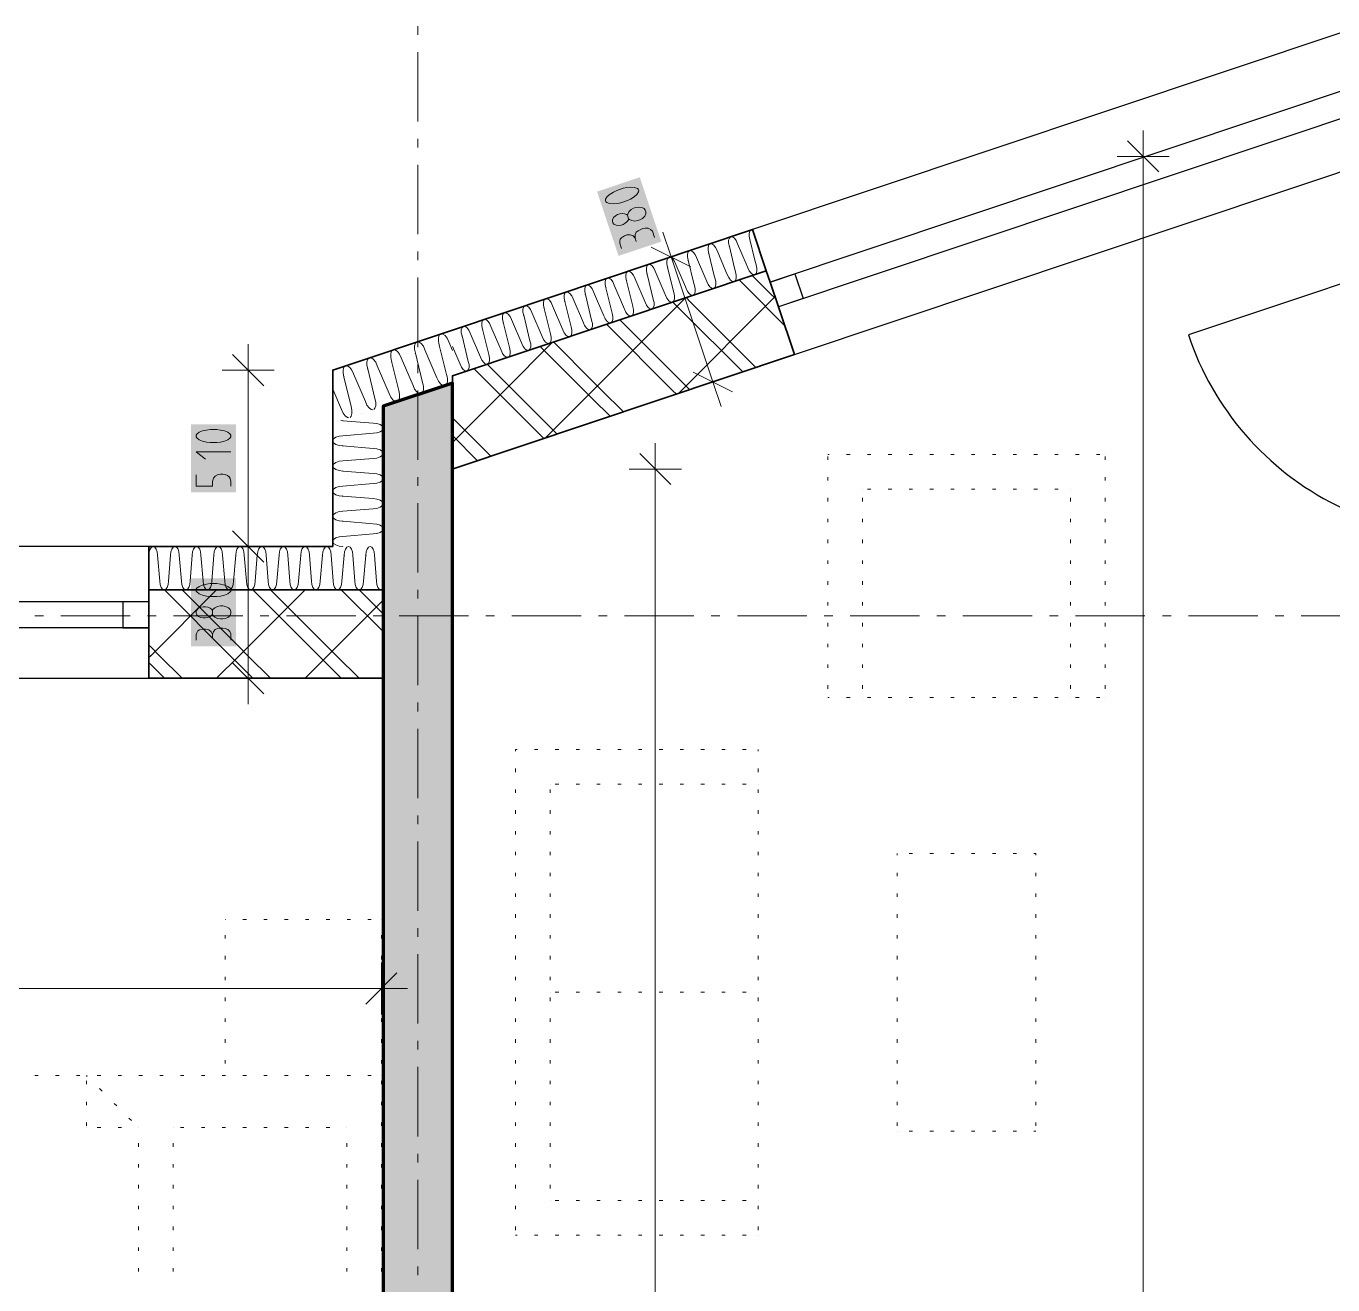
# Model space of a CAD drawing. Header units: millimetres. Extents: x 0 to 594, y 0 to 420.
# Drawn here: x 141.23 to 179.84, y 322.27 to 359.46 of the extents above; entities that cross this region are included whole.
import ezdxf

# ---------------------------------------------------------------- set-up
doc = ezdxf.new("R2010")
doc.units = ezdxf.units.MM
doc.header["$LTSCALE"] = 8
for name, color, linetype in [('PDF_Dvere', 7, 'Continuous'), ('PDF_Koty delkove', 7, 'Continuous'), ('PDF_Nabytek', 7, 'Continuous'), ('PDF_Okna', 7, 'Continuous'), ('PDF_Osy hlavni', 7, 'Continuous'), ('PDF_Steny obvodove nosne', 7, 'Continuous'), ('PDF_Steny sendvic', 7, 'Continuous'), ('PDF_Zatepleni', 7, 'Continuous')]:
    doc.layers.add(name, color=color, linetype=linetype)

msp = doc.modelspace()

# ---------------------------------------------------------------- hatches: boundary and pattern name
at = {"layer": 'PDF_Steny obvodove nosne', "true_color": 0xc0c0c0, "transparency": 33554559}
msp.add_hatch(color=9, dxfattribs=at).paths.add_polyline_path([(151.777, 343.884), (151.777, 253.993), (153.827, 253.993), (153.827, 346.377), (153.827, 348.917), (151.777, 348.231)])

# ---------------------------------------------------------------- linework, layer by layer
at = {"layer": 'PDF_Dvere', "lineweight": 25}
msp.add_lwpolyline([(183.83, 353.103), (175.568, 350.338, 0.414214), (186.596, 344.842)], format="xyb", dxfattribs=at)
at = {"layer": 'PDF_Koty delkove', "lineweight": 18}
for points in [[(174.231, 202.743), (174.231, 222.006), (174.231, 230.798), (174.231, 233.134), (174.231, 235.902), (174.231, 238.464), (174.231, 253.839), (174.231, 256.606), (174.231, 277.824), (174.231, 279.31), (174.231, 355.614), (174.231, 356.383)], [(174.692, 355.153), (173.77, 356.075)], [(175, 355.614), (174.231, 355.614), (173.462, 355.614)], [(158.988, 353.686), (158.932, 353.638), (158.871, 353.603), (158.806, 353.581), (158.738, 353.573), (158.664, 353.577), (158.598, 353.613), (158.569, 353.647), (158.552, 353.698), (158.555, 353.742), (158.586, 353.811), (158.642, 353.858), (158.702, 353.893), (158.767, 353.915), (158.837, 353.923), (158.909, 353.919), (158.971, 353.896), (158.996, 353.876)], [(159.031, 353.772), (159.023, 353.741), (158.988, 353.686)], [(158.821, 352.894), (158.769, 353.049), (158.767, 353.107), (158.783, 353.169), (158.823, 353.212), (158.911, 353.27), (158.976, 353.292), (159.081, 353.299), (159.164, 353.268), (159.222, 353.201), (159.257, 353.097)], [(159.793, 353.219), (159.733, 353.401), (159.678, 353.454), (159.612, 353.49), (159.523, 353.489), (159.453, 353.48), (159.388, 353.458), (159.312, 353.418), (159.256, 353.371), (159.225, 353.302), (159.222, 353.201)], [(160.283, 352.645), (160.039, 353.374)], [(161.012, 352.889), (160.283, 352.645), (159.554, 352.401)], [(160.867, 352.354), (159.7, 352.936)], [(161.52, 348.952), (160.283, 352.645)], [(147.792, 349.3), (147.792, 350.069)], [(148.253, 348.839), (147.331, 349.762)], [(148.561, 349.3), (147.792, 349.3), (147.023, 349.3)], [(147.792, 340.194), (147.792, 344.089), (147.792, 349.3)], [(162.249, 349.196), (161.52, 348.952), (160.791, 348.708)], [(162.104, 348.661), (160.936, 349.243)], [(161.52, 348.952), (161.764, 348.223)], [(159.819, 346.377), (159.819, 347.146)], [(147.279, 346.887), (146.254, 346.887), (146.527, 346.668)], [(160.281, 345.916), (159.358, 346.838)], [(160.588, 346.377), (159.819, 346.377), (159.051, 346.377)], [(159.819, 201.257), (159.819, 207.919), (159.819, 209.406), (159.819, 214.232), (159.819, 226.311), (159.819, 231.859), (159.819, 233.134), (159.819, 235.697), (159.819, 235.977), (159.819, 238.464), (159.819, 245.631), (159.819, 246.152), (159.819, 246.197), (159.819, 252.01), (159.819, 253.839), (159.819, 256.453), (159.819, 264.96), (159.819, 266.549), (159.819, 276.286), (159.819, 277.824), (159.819, 279.31), (159.819, 282.769), (159.819, 346.377)], [(146.254, 346.203), (146.254, 345.874), (146.732, 345.874), (146.732, 346.011), (146.767, 346.107), (146.818, 346.162), (146.903, 346.216)], [(146.903, 346.216), (146.971, 346.23), (147.04, 346.23), (147.108, 346.216), (147.176, 346.189), (147.227, 346.148), (147.262, 346.093), (147.279, 346.011), (147.279, 345.874)], [(148.253, 343.628), (147.331, 344.551)], [(148.561, 344.089), (147.792, 344.089), (147.023, 344.089)], [(146.732, 342.087), (146.715, 342.06), (146.663, 342.019), (146.596, 341.992), (146.527, 341.978), (146.458, 341.978), (146.391, 341.992), (146.322, 342.019), (146.271, 342.074), (146.254, 342.115), (146.254, 342.17), (146.271, 342.211), (146.322, 342.266), (146.391, 342.293), (146.458, 342.307), (146.527, 342.307), (146.596, 342.293), (146.663, 342.266), (146.715, 342.225), (146.732, 342.198)], [(147.04, 342.334), (146.971, 342.334), (146.886, 342.32), (146.801, 342.28), (146.749, 342.225), (146.732, 342.198), (146.732, 342.087), (146.749, 342.06), (146.801, 342.005), (146.886, 341.964), (146.971, 341.95), (147.04, 341.95), (147.125, 341.964), (147.211, 342.005), (147.262, 342.06), (147.279, 342.115), (147.279, 342.17), (147.262, 342.225), (147.211, 342.28), (147.125, 342.32)], [(147.125, 342.32), (147.04, 342.334)], [(147.279, 341.321), (147.279, 341.513), (147.245, 341.581), (147.193, 341.636), (147.108, 341.663), (147.04, 341.677), (146.971, 341.677), (146.886, 341.663), (146.818, 341.636), (146.767, 341.581), (146.732, 341.485)], [(146.254, 341.321), (146.254, 341.485), (146.271, 341.54), (146.306, 341.595), (146.357, 341.623), (146.458, 341.65), (146.527, 341.65), (146.63, 341.623), (146.698, 341.568), (146.732, 341.485), (146.732, 341.376)], [(148.253, 339.733), (147.331, 340.656)], [(148.561, 340.194), (147.792, 340.194), (147.023, 340.194)], [(147.792, 340.194), (147.792, 339.426)], [(151.726, 331.801), (151.726, 331.032), (151.726, 330.263)], [(152.187, 331.493), (151.265, 330.571)], [(151.726, 331.032), (138.23, 331.032), (135.604, 331.032), (123.744, 331.032), (117.081, 331.032), (115.595, 331.032), (80.335, 331.032), (76.543, 331.032)], [(151.726, 331.032), (152.495, 331.032)]]:
    msp.add_lwpolyline(points, dxfattribs=at)
for points in [[(158.874, 354.672), (158.679, 354.607), (158.587, 354.561), (158.482, 354.498), (158.398, 354.426), (158.35, 354.353), (158.343, 354.321), (158.361, 354.27), (158.385, 354.249), (158.467, 354.219), (158.578, 354.213), (158.7, 354.224), (158.801, 354.243), (158.995, 354.308), (159.088, 354.354), (159.193, 354.419), (159.277, 354.49), (159.325, 354.563), (159.333, 354.595), (159.315, 354.647), (159.29, 354.668), (159.208, 354.697), (159.098, 354.704), (158.975, 354.691)], [(159.244, 354.103), (159.179, 354.081), (159.103, 354.041), (159.035, 353.976), (159.004, 353.908), (158.996, 353.876), (159.031, 353.772), (159.056, 353.752), (159.122, 353.716), (159.216, 353.704), (159.301, 353.718), (159.366, 353.739), (159.442, 353.78), (159.511, 353.846), (159.542, 353.914), (159.541, 353.972), (159.524, 354.024), (159.49, 354.07), (159.424, 354.106), (159.33, 354.117)], [(146.868, 347.544), (146.663, 347.544), (146.562, 347.53), (146.442, 347.503), (146.34, 347.462), (146.271, 347.408), (146.254, 347.38), (146.254, 347.325), (146.271, 347.298), (146.34, 347.243), (146.442, 347.202), (146.562, 347.174), (146.663, 347.16), (146.868, 347.16), (146.971, 347.174), (147.091, 347.202), (147.193, 347.243), (147.262, 347.298), (147.279, 347.325), (147.279, 347.38), (147.262, 347.408), (147.193, 347.462), (147.091, 347.503), (146.971, 347.53)], [(146.868, 342.991), (146.663, 342.991), (146.562, 342.977), (146.442, 342.95), (146.34, 342.909), (146.271, 342.855), (146.254, 342.827), (146.254, 342.772), (146.271, 342.745), (146.34, 342.69), (146.442, 342.649), (146.562, 342.621), (146.663, 342.607), (146.868, 342.607), (146.971, 342.621), (147.091, 342.649), (147.193, 342.69), (147.262, 342.745), (147.279, 342.772), (147.279, 342.827), (147.262, 342.855), (147.193, 342.909), (147.091, 342.95), (146.971, 342.977)]]:
    msp.add_lwpolyline(points, close=True, dxfattribs=at)
at = {"layer": 'PDF_Koty delkove', "color": 7, "lineweight": 18, "true_color": 0xffffff, "transparency": 33554559}
for points in [[(159.997, 353.096), (159.36, 354.997), (158.733, 352.673), (158.097, 354.574)], [(147.433, 345.693), (147.433, 347.697), (146.101, 345.693), (146.101, 347.697)], [(147.433, 341.14), (147.433, 343.144), (146.101, 341.14), (146.101, 343.144)]]:
    msp.add_solid(points, dxfattribs=at)
at = {"layer": 'PDF_Nabytek', "lineweight": 13}
for points in [[(164.912, 346.806), (164.912, 346.806)], [(164.959, 346.806), (164.912, 346.806)], [(164.912, 346.806), (164.912, 346.806)], [(164.912, 346.65), (164.912, 346.752)], [(165.574, 346.806), (165.472, 346.806)], [(166.189, 346.806), (166.087, 346.806)], [(166.804, 346.806), (166.702, 346.806)], [(167.419, 346.806), (167.316, 346.806)], [(168.034, 346.806), (167.931, 346.806)], [(168.649, 346.806), (168.547, 346.806)], [(169.264, 346.806), (169.162, 346.806)], [(169.879, 346.806), (169.777, 346.806)], [(170.494, 346.806), (170.392, 346.806)], [(171.109, 346.806), (171.007, 346.806)], [(171.724, 346.806), (171.621, 346.806)], [(172.339, 346.806), (172.236, 346.806)], [(172.954, 346.806), (172.851, 346.806)], [(173.112, 346.806), (173.112, 346.806)], [(173.112, 346.806), (173.112, 346.806)], [(173.112, 346.65), (173.112, 346.752)], [(164.912, 346.035), (164.912, 346.137)], [(173.112, 346.035), (173.112, 346.137)], [(165.937, 345.781), (165.937, 345.781)], [(165.937, 345.781), (165.937, 345.781)], [(166.189, 345.781), (166.087, 345.781)], [(166.804, 345.781), (166.702, 345.781)], [(167.419, 345.781), (167.316, 345.781)], [(168.034, 345.781), (167.931, 345.781)], [(168.649, 345.781), (168.547, 345.781)], [(169.264, 345.781), (169.162, 345.781)], [(169.879, 345.781), (169.777, 345.781)], [(170.494, 345.781), (170.392, 345.781)], [(171.109, 345.781), (171.007, 345.781)], [(171.724, 345.781), (171.621, 345.781)], [(172.087, 345.781), (172.087, 345.781)], [(172.087, 345.781), (172.087, 345.781)], [(164.912, 345.42), (164.912, 345.522)], [(165.937, 345.42), (165.937, 345.522)], [(172.087, 345.42), (172.087, 345.522)], [(173.112, 345.42), (173.112, 345.522)], [(164.912, 344.805), (164.912, 344.907)], [(165.937, 344.805), (165.937, 344.907)], [(172.087, 344.805), (172.087, 344.907)], [(173.112, 344.805), (173.112, 344.907)], [(164.912, 344.19), (164.912, 344.292)], [(165.937, 344.19), (165.937, 344.292)], [(172.087, 344.19), (172.087, 344.292)], [(173.112, 344.19), (173.112, 344.292)], [(164.912, 343.575), (164.912, 343.677)], [(165.937, 343.575), (165.937, 343.677)], [(172.087, 343.575), (172.087, 343.677)], [(173.112, 343.575), (173.112, 343.677)], [(164.912, 342.96), (164.912, 343.062)], [(165.937, 342.96), (165.937, 343.062)], [(172.087, 342.96), (172.087, 343.062)], [(173.112, 342.96), (173.112, 343.062)], [(164.912, 342.345), (164.912, 342.447)], [(165.937, 342.345), (165.937, 342.447)], [(172.087, 342.345), (172.087, 342.447)], [(173.112, 342.345), (173.112, 342.447)], [(164.912, 341.73), (164.912, 341.832)], [(165.937, 341.73), (165.937, 341.832)], [(172.087, 341.73), (172.087, 341.832)], [(173.112, 341.73), (173.112, 341.832)], [(164.912, 341.115), (164.912, 341.217)], [(165.937, 341.115), (165.937, 341.217)], [(172.087, 341.115), (172.087, 341.217)], [(173.112, 341.115), (173.112, 341.217)], [(164.912, 340.5), (164.912, 340.602)], [(165.937, 340.5), (165.937, 340.602)], [(172.087, 340.5), (172.087, 340.602)], [(173.112, 340.5), (173.112, 340.602)], [(164.912, 339.885), (164.912, 339.987)], [(165.937, 339.885), (165.937, 339.987)], [(172.087, 339.885), (172.087, 339.987)], [(173.112, 339.885), (173.112, 339.987)], [(164.959, 339.631), (164.912, 339.631)], [(164.912, 339.631), (164.912, 339.631)], [(164.912, 339.631), (164.912, 339.631)], [(165.574, 339.631), (165.472, 339.631)], [(165.937, 339.631), (165.937, 339.631)], [(166.189, 339.631), (166.087, 339.631)], [(166.804, 339.631), (166.702, 339.631)], [(167.419, 339.631), (167.316, 339.631)], [(168.034, 339.631), (167.931, 339.631)], [(168.649, 339.631), (168.547, 339.631)], [(169.264, 339.631), (169.162, 339.631)], [(169.879, 339.631), (169.777, 339.631)], [(170.494, 339.631), (170.392, 339.631)], [(171.109, 339.631), (171.007, 339.631)], [(171.724, 339.631), (171.621, 339.631)], [(172.087, 339.631), (172.087, 339.631)], [(172.339, 339.631), (172.236, 339.631)], [(172.954, 339.631), (172.851, 339.631)], [(173.112, 339.631), (173.112, 339.631)], [(173.112, 339.631), (173.112, 339.631)], [(155.687, 338.04), (155.687, 338.093), (155.734, 338.093)], [(155.687, 338.093), (155.687, 338.093)], [(155.687, 338.093), (155.687, 338.093)], [(156.349, 338.093), (156.247, 338.093)], [(156.964, 338.093), (156.862, 338.093)], [(157.579, 338.093), (157.477, 338.093)], [(158.194, 338.093), (158.092, 338.093)], [(158.809, 338.093), (158.707, 338.093)], [(159.424, 338.093), (159.322, 338.093)], [(160.039, 338.093), (159.937, 338.093)], [(160.654, 338.093), (160.552, 338.093)], [(161.269, 338.093), (161.167, 338.093)], [(161.884, 338.093), (161.782, 338.093)], [(162.499, 338.093), (162.397, 338.093)], [(162.862, 338.04), (162.862, 338.093)], [(162.862, 338.093), (162.862, 338.093)], [(162.862, 338.093), (162.862, 338.093)], [(155.687, 337.425), (155.687, 337.527)], [(162.862, 337.425), (162.862, 337.527)], [(156.712, 337.068), (156.712, 337.068)], [(156.712, 337.068), (156.712, 337.068)], [(156.964, 337.068), (156.862, 337.068)], [(157.579, 337.068), (157.477, 337.068)], [(158.194, 337.068), (158.092, 337.068)], [(158.809, 337.068), (158.707, 337.068)], [(159.424, 337.068), (159.322, 337.068)], [(160.039, 337.068), (159.937, 337.068)], [(160.654, 337.068), (160.552, 337.068)], [(161.269, 337.068), (161.167, 337.068)], [(161.884, 337.068), (161.782, 337.068)], [(162.499, 337.068), (162.397, 337.068)], [(162.862, 337.068), (162.862, 337.068)], [(155.687, 336.81), (155.687, 336.912)], [(156.712, 336.81), (156.712, 336.912)], [(162.862, 336.81), (162.862, 336.912)], [(155.687, 336.195), (155.687, 336.297)], [(156.712, 336.195), (156.712, 336.297)], [(162.862, 336.195), (162.862, 336.297)], [(155.687, 335.58), (155.687, 335.682)], [(156.712, 335.58), (156.712, 335.682)], [(162.862, 335.58), (162.862, 335.682)], [(155.687, 334.965), (155.687, 335.067)], [(156.712, 334.965), (156.712, 335.067)], [(162.862, 334.965), (162.862, 335.067)], [(166.962, 335.018), (166.962, 335.018)], [(166.962, 334.965), (166.962, 335.018)], [(166.962, 335.018), (166.962, 335.018)], [(167.419, 335.018), (167.316, 335.018)], [(168.034, 335.018), (167.931, 335.018)], [(168.649, 335.018), (168.547, 335.018)], [(169.264, 335.018), (169.162, 335.018)], [(169.879, 335.018), (169.777, 335.018)], [(170.494, 335.018), (170.392, 335.018)], [(171.062, 334.965), (171.062, 335.018), (171.007, 335.018)], [(171.062, 335.018), (171.062, 335.018)], [(171.062, 335.018), (171.062, 335.018)], [(155.687, 334.35), (155.687, 334.452)], [(156.712, 334.35), (156.712, 334.452)], [(162.862, 334.35), (162.862, 334.452)], [(166.962, 334.35), (166.962, 334.452)], [(171.062, 334.35), (171.062, 334.452)], [(155.687, 333.735), (155.687, 333.837)], [(156.712, 333.735), (156.712, 333.837)], [(162.862, 333.735), (162.862, 333.837)], [(166.962, 333.735), (166.962, 333.837)], [(171.062, 333.735), (171.062, 333.837)], [(155.687, 333.12), (155.687, 333.222)], [(156.712, 333.12), (156.712, 333.222)], [(162.862, 333.12), (162.862, 333.222)], [(166.962, 333.12), (166.962, 333.222)], [(171.062, 333.12), (171.062, 333.222)], [(147.113, 333.07), (147.113, 333.07)], [(147.124, 333.07), (147.113, 333.07)], [(147.113, 333.07), (147.113, 333.07)], [(147.739, 333.07), (147.637, 333.07)], [(148.354, 333.07), (148.252, 333.07)], [(148.969, 333.07), (148.867, 333.07)], [(149.584, 333.07), (149.482, 333.07)], [(150.199, 333.07), (150.097, 333.07)], [(150.814, 333.07), (150.712, 333.07)], [(151.429, 333.07), (151.327, 333.07)], [(151.726, 333.07), (151.726, 333.07)], [(151.726, 333.07), (151.726, 333.07)], [(147.113, 332.505), (147.113, 332.607)], [(151.726, 332.505), (151.726, 332.607)], [(155.687, 332.505), (155.687, 332.607)], [(156.712, 332.505), (156.712, 332.607)], [(162.862, 332.505), (162.862, 332.607)], [(166.962, 332.505), (166.962, 332.607)], [(171.062, 332.505), (171.062, 332.607)], [(147.113, 331.89), (147.113, 331.992)], [(151.726, 331.89), (151.726, 331.992)], [(155.687, 331.89), (155.687, 331.992)], [(156.712, 331.89), (156.712, 331.992)], [(162.862, 331.89), (162.862, 331.992)], [(166.962, 331.89), (166.962, 331.992)], [(171.062, 331.89), (171.062, 331.992)], [(147.113, 331.275), (147.113, 331.377)], [(151.726, 331.275), (151.726, 331.377)], [(155.687, 331.275), (155.687, 331.377)], [(156.712, 331.275), (156.712, 331.377)], [(162.862, 331.275), (162.862, 331.377)], [(166.962, 331.275), (166.962, 331.377)], [(171.062, 331.275), (171.062, 331.377)], [(156.712, 330.918), (156.712, 330.918)], [(156.964, 330.918), (156.862, 330.918)], [(157.579, 330.918), (157.477, 330.918)], [(158.194, 330.918), (158.092, 330.918)], [(158.809, 330.918), (158.707, 330.918)], [(159.424, 330.918), (159.322, 330.918)], [(160.039, 330.918), (159.937, 330.918)], [(160.654, 330.918), (160.552, 330.918)], [(161.269, 330.918), (161.167, 330.918)], [(161.884, 330.918), (161.782, 330.918)], [(162.499, 330.918), (162.397, 330.918)], [(162.862, 330.918), (162.862, 330.918)], [(147.113, 330.66), (147.113, 330.762)], [(151.726, 330.66), (151.726, 330.762)], [(155.687, 330.66), (155.687, 330.762)], [(156.712, 330.66), (156.712, 330.762)], [(162.862, 330.66), (162.862, 330.762)], [(166.962, 330.66), (166.962, 330.762)], [(171.062, 330.66), (171.062, 330.762)], [(147.113, 330.045), (147.113, 330.147)], [(151.726, 330.045), (151.726, 330.147)], [(155.687, 330.045), (155.687, 330.147)], [(156.712, 330.045), (156.712, 330.147)], [(162.862, 330.045), (162.862, 330.147)], [(166.962, 330.045), (166.962, 330.147)], [(171.062, 330.045), (171.062, 330.147)], [(147.113, 329.43), (147.113, 329.532)], [(151.726, 329.43), (151.726, 329.532)], [(155.687, 329.43), (155.687, 329.532)], [(156.712, 329.43), (156.712, 329.532)], [(162.862, 329.43), (162.862, 329.532)], [(166.962, 329.43), (166.962, 329.532)], [(171.062, 329.43), (171.062, 329.532)], [(147.113, 328.815), (147.113, 328.917)], [(151.726, 328.815), (151.726, 328.917)], [(155.687, 328.815), (155.687, 328.917)], [(156.712, 328.815), (156.712, 328.917)], [(162.862, 328.815), (162.862, 328.917)], [(166.962, 328.815), (166.962, 328.917)], [(171.062, 328.815), (171.062, 328.917)], [(141.589, 328.458), (141.487, 328.458)], [(142.204, 328.458), (142.102, 328.458)], [(142.819, 328.458), (142.717, 328.458)], [(143.013, 328.458), (143.013, 328.458)], [(143.037, 328.434), (143.013, 328.458)], [(143.013, 328.458), (143.013, 328.458)], [(143.013, 328.2), (143.013, 328.302)], [(143.434, 328.458), (143.332, 328.458)], [(144.049, 328.458), (143.947, 328.458)], [(144.664, 328.458), (144.562, 328.458)], [(145.279, 328.458), (145.177, 328.458)], [(145.894, 328.458), (145.792, 328.458)], [(146.509, 328.458), (146.407, 328.458)], [(147.124, 328.458), (147.022, 328.458)], [(147.113, 328.458), (147.113, 328.458)], [(147.739, 328.458), (147.637, 328.458)], [(148.354, 328.458), (148.252, 328.458)], [(148.969, 328.458), (148.867, 328.458)], [(149.584, 328.458), (149.482, 328.458)], [(150.199, 328.458), (150.097, 328.458)], [(150.814, 328.458), (150.712, 328.458)], [(151.429, 328.458), (151.327, 328.458)], [(151.726, 328.458), (151.726, 328.458)], [(151.726, 328.458), (151.726, 328.458)], [(151.726, 328.458), (151.726, 328.458)], [(151.726, 328.2), (151.726, 328.302)], [(155.687, 328.2), (155.687, 328.302)], [(156.712, 328.2), (156.712, 328.302)], [(162.862, 328.2), (162.862, 328.302)], [(166.962, 328.2), (166.962, 328.302)], [(171.062, 328.2), (171.062, 328.302)], [(143.472, 327.999), (143.399, 328.072)], [(143.013, 327.585), (143.013, 327.687)], [(143.907, 327.565), (143.834, 327.637)], [(151.726, 327.585), (151.726, 327.687)], [(155.687, 327.585), (155.687, 327.687)], [(156.712, 327.585), (156.712, 327.687)], [(162.862, 327.585), (162.862, 327.687)], [(166.962, 327.585), (166.962, 327.687)], [(171.062, 327.585), (171.062, 327.687)], [(143.013, 326.97), (143.013, 327.072)], [(144.341, 327.13), (144.269, 327.202)], [(151.726, 326.97), (151.726, 327.072)], [(155.687, 326.97), (155.687, 327.072)], [(156.712, 326.97), (156.712, 327.072)], [(162.862, 326.97), (162.862, 327.072)], [(166.962, 326.97), (166.962, 327.072)], [(171.062, 326.97), (171.062, 327.072)], [(143.013, 326.92), (143.013, 326.92)], [(143.013, 326.92), (143.013, 326.92)], [(143.434, 326.92), (143.332, 326.92)], [(144.049, 326.92), (143.947, 326.92)], [(144.551, 326.92), (144.551, 326.92)], [(144.551, 326.92), (144.551, 326.92)], [(144.551, 326.92), (144.551, 326.92)], [(145.576, 326.92), (145.576, 326.92)], [(145.576, 326.92), (145.576, 326.92)], [(145.894, 326.92), (145.792, 326.92)], [(146.509, 326.92), (146.407, 326.92)], [(147.124, 326.92), (147.022, 326.92)], [(147.739, 326.92), (147.637, 326.92)], [(148.354, 326.92), (148.252, 326.92)], [(148.969, 326.92), (148.867, 326.92)], [(149.584, 326.92), (149.482, 326.92)], [(150.199, 326.92), (150.097, 326.92)], [(150.701, 326.92), (150.701, 326.92)], [(150.701, 326.92), (150.701, 326.92)], [(166.962, 326.818), (166.962, 326.818)], [(166.962, 326.818), (166.962, 326.818)], [(167.419, 326.818), (167.316, 326.818)], [(168.034, 326.818), (167.931, 326.818)], [(168.649, 326.818), (168.547, 326.818)], [(169.264, 326.818), (169.162, 326.818)], [(169.879, 326.818), (169.777, 326.818)], [(170.494, 326.818), (170.392, 326.818)], [(171.062, 326.818), (171.007, 326.818)], [(171.062, 326.818), (171.062, 326.818)], [(171.062, 326.818), (171.062, 326.818)], [(144.551, 326.355), (144.551, 326.457)], [(145.576, 326.355), (145.576, 326.457)], [(150.701, 326.355), (150.701, 326.457)], [(151.726, 326.355), (151.726, 326.457)], [(155.687, 326.355), (155.687, 326.457)], [(156.712, 326.355), (156.712, 326.457)], [(162.862, 326.355), (162.862, 326.457)], [(144.551, 325.74), (144.551, 325.842)], [(145.576, 325.74), (145.576, 325.842)], [(150.701, 325.74), (150.701, 325.842)], [(151.726, 325.74), (151.726, 325.842)], [(155.687, 325.74), (155.687, 325.842)], [(156.712, 325.74), (156.712, 325.842)], [(162.862, 325.74), (162.862, 325.842)], [(144.551, 325.125), (144.551, 325.227)], [(145.576, 325.125), (145.576, 325.227)], [(150.701, 325.125), (150.701, 325.227)], [(151.726, 325.125), (151.726, 325.227)], [(155.687, 325.125), (155.687, 325.227)], [(156.712, 325.125), (156.712, 325.227)], [(162.862, 325.125), (162.862, 325.227)], [(156.712, 324.768), (156.712, 324.768)], [(156.712, 324.768), (156.712, 324.768)], [(156.964, 324.768), (156.862, 324.768)], [(157.579, 324.768), (157.477, 324.768)], [(158.194, 324.768), (158.092, 324.768)], [(158.809, 324.768), (158.707, 324.768)], [(159.424, 324.768), (159.322, 324.768)], [(160.039, 324.768), (159.937, 324.768)], [(160.654, 324.768), (160.552, 324.768)], [(161.269, 324.768), (161.167, 324.768)], [(161.884, 324.768), (161.782, 324.768)], [(162.499, 324.768), (162.397, 324.768)], [(162.862, 324.768), (162.862, 324.768)], [(144.551, 324.51), (144.551, 324.612)], [(145.576, 324.51), (145.576, 324.612)], [(150.701, 324.51), (150.701, 324.612)], [(151.726, 324.51), (151.726, 324.612)], [(155.687, 324.51), (155.687, 324.612)], [(162.862, 324.51), (162.862, 324.612)], [(144.551, 323.895), (144.551, 323.997)], [(145.576, 323.895), (145.576, 323.997)], [(150.701, 323.895), (150.701, 323.997)], [(151.726, 323.895), (151.726, 323.997)], [(155.687, 323.895), (155.687, 323.997)], [(162.862, 323.895), (162.862, 323.997)], [(155.734, 323.743), (155.687, 323.743)], [(155.687, 323.743), (155.687, 323.743)], [(155.687, 323.743), (155.687, 323.743)], [(156.349, 323.743), (156.247, 323.743)], [(156.964, 323.743), (156.862, 323.743)], [(157.579, 323.743), (157.477, 323.743)], [(158.194, 323.743), (158.092, 323.743)], [(158.809, 323.743), (158.707, 323.743)], [(159.424, 323.743), (159.322, 323.743)], [(160.039, 323.743), (159.937, 323.743)], [(160.654, 323.743), (160.552, 323.743)], [(161.269, 323.743), (161.167, 323.743)], [(161.884, 323.743), (161.782, 323.743)], [(162.499, 323.743), (162.397, 323.743)], [(162.862, 323.743), (162.862, 323.743)], [(162.862, 323.743), (162.862, 323.743)], [(144.551, 323.28), (144.551, 323.382)], [(145.576, 323.28), (145.576, 323.382)], [(150.701, 323.28), (150.701, 323.382)], [(151.726, 323.28), (151.726, 323.382)], [(144.551, 322.665), (144.551, 322.767)], [(145.576, 322.665), (145.576, 322.767)], [(150.701, 322.665), (150.701, 322.767)], [(151.726, 322.665), (151.726, 322.767)]]:
    msp.add_lwpolyline(points, dxfattribs=at)
at = {"layer": 'PDF_Okna', "lineweight": 25}
for points in [[(180.186, 359.307), (162.691, 353.451)], [(180.707, 357.752), (163.211, 351.896)], [(180.951, 357.023), (163.455, 351.167)], [(163.927, 349.758), (181.423, 355.614)], [(144.858, 344.089), (126.408, 344.089)], [(144.858, 342.449), (126.408, 342.449)], [(144.858, 341.681), (126.408, 341.681)], [(126.408, 340.194), (144.858, 340.194)]]:
    msp.add_lwpolyline(points, dxfattribs=at)
for points in [[(163.211, 351.896), (163.94, 352.14), (164.184, 351.411), (163.455, 351.167)], [(144.858, 342.449), (144.09, 342.449), (144.09, 341.681), (144.858, 341.681)]]:
    msp.add_lwpolyline(points, close=True, dxfattribs=at)
at = {"layer": 'PDF_Osy hlavni', "lineweight": 18}
for points in [[(152.802, 359.206), (152.802, 359.462)], [(152.802, 356.643), (152.802, 358.693)], [(152.802, 355.874), (152.802, 356.131)], [(152.802, 353.312), (152.802, 355.362)], [(152.802, 352.543), (152.802, 352.799)], [(152.802, 349.981), (152.802, 352.031)], [(152.802, 349.212), (152.802, 349.468)], [(152.802, 346.65), (152.802, 348.699)], [(152.802, 345.881), (152.802, 346.137)], [(152.802, 343.318), (152.802, 345.368)], [(152.802, 342.55), (152.802, 342.806)], [(141.743, 342.039), (141.487, 342.039)], [(144.305, 342.039), (142.256, 342.039)], [(145.074, 342.039), (144.818, 342.039)], [(147.637, 342.039), (145.587, 342.039)], [(148.405, 342.039), (148.149, 342.039)], [(150.968, 342.039), (148.918, 342.039)], [(151.737, 342.039), (151.48, 342.039)], [(154.299, 342.039), (152.249, 342.039)], [(152.802, 339.987), (152.802, 342.037)], [(155.068, 342.039), (154.812, 342.039)], [(157.63, 342.039), (155.58, 342.039)], [(158.399, 342.039), (158.143, 342.039)], [(160.962, 342.039), (158.912, 342.039)], [(161.73, 342.039), (161.474, 342.039)], [(164.293, 342.039), (162.243, 342.039)], [(165.062, 342.039), (164.805, 342.039)], [(167.624, 342.039), (165.574, 342.039)], [(168.393, 342.039), (168.137, 342.039)], [(170.955, 342.039), (168.905, 342.039)], [(171.724, 342.039), (171.468, 342.039)], [(174.286, 342.039), (172.236, 342.039)], [(175.055, 342.039), (174.799, 342.039)], [(177.618, 342.039), (175.568, 342.039)], [(178.386, 342.039), (178.13, 342.039)], [(180.949, 342.039), (178.899, 342.039)], [(152.802, 339.218), (152.802, 339.475)], [(152.802, 336.656), (152.802, 338.706)], [(152.802, 335.887), (152.802, 336.143)], [(152.802, 333.325), (152.802, 335.375)], [(152.802, 332.556), (152.802, 332.812)], [(152.802, 329.993), (152.802, 332.043)], [(152.802, 329.225), (152.802, 329.481)], [(152.802, 326.662), (152.802, 328.712)], [(152.802, 325.893), (152.802, 326.15)], [(152.802, 323.331), (152.802, 325.381)], [(152.802, 322.562), (152.802, 322.818)]]:
    msp.add_lwpolyline(points, dxfattribs=at)
at = {"layer": 'PDF_Steny obvodove nosne', "lineweight": 70}
msp.add_lwpolyline([(151.777, 343.884), (151.777, 342.808), (151.777, 340.194), (151.777, 298.067), (151.777, 296.581), (151.777, 264.191), (151.777, 261.578), (151.777, 255.428), (151.777, 253.993), (153.11, 253.993), (153.827, 253.993), (153.827, 256.453), (153.827, 266.549), (153.827, 277.824), (153.827, 346.377), (153.827, 348.917), (151.777, 348.231), (151.777, 344.089)], close=True, dxfattribs=at)
at = {"layer": 'PDF_Steny sendvic', "lineweight": 35}
for points in [[(162.691, 353.451), (153.827, 350.484)], [(162.691, 353.451), (163.097, 352.236)], [(163.097, 352.236), (153.827, 349.133), (153.827, 348.917), (153.827, 346.582), (153.827, 346.377), (153.878, 346.394), (163.927, 349.758)], [(153.827, 349.133), (163.097, 352.236)], [(163.097, 352.236), (163.211, 351.896), (163.455, 351.167), (163.927, 349.758)], [(144.858, 344.089), (144.858, 342.808), (151.726, 342.808), (151.777, 342.808), (151.777, 344.089)], [(150.291, 344.089), (144.858, 344.089)]]:
    msp.add_lwpolyline(points, dxfattribs=at)
at = {"layer": 'PDF_Steny sendvic', "lineweight": 9}
for points in [[(162.653, 353.438), (162.614, 353.405), (162.592, 353.339), (162.592, 353.252), (162.614, 353.156)], [(162.695, 353.437), (162.655, 353.439)], [(161.438, 353.032), (161.399, 352.999), (161.377, 352.933), (161.377, 352.845), (161.399, 352.749)], [(161.642, 352.83), (161.601, 352.92), (161.549, 352.99), (161.492, 353.03), (161.44, 353.033)], [(162.045, 353.235), (162.006, 353.202), (161.984, 353.136), (161.984, 353.048), (162.006, 352.952)], [(162.19, 352.203), (162.163, 352.314), (162.006, 352.952)], [(162.249, 353.034), (162.209, 353.124), (162.156, 353.194), (162.099, 353.233), (162.048, 353.236)], [(162.249, 353.034), (162.503, 352.443), (162.553, 352.325)], [(162.798, 352.407), (162.764, 352.543), (162.614, 353.156)], [(160.223, 352.625), (160.184, 352.592), (160.162, 352.526), (160.162, 352.438), (160.184, 352.342)], [(160.427, 352.424), (160.386, 352.513), (160.334, 352.583), (160.277, 352.623), (160.225, 352.626)], [(160.831, 352.828), (160.791, 352.795), (160.769, 352.729), (160.769, 352.642), (160.791, 352.546)], [(160.975, 351.796), (160.961, 351.855), (160.791, 352.546)], [(161.034, 352.627), (160.994, 352.717), (160.941, 352.787), (160.884, 352.826), (160.833, 352.829)], [(161.034, 352.627), (161.309, 351.988), (161.339, 351.918), (161.379, 351.828), (161.432, 351.757), (161.489, 351.718), (161.529, 351.712)], [(161.583, 352), (161.562, 352.085), (161.399, 352.749)], [(161.642, 352.83), (161.906, 352.216)], [(159.008, 352.219), (158.969, 352.185), (158.947, 352.119), (158.947, 352.032), (158.969, 351.935)], [(159.212, 352.017), (159.171, 352.107), (159.119, 352.177), (159.062, 352.216), (159.01, 352.219)], [(159.616, 352.422), (159.576, 352.388), (159.554, 352.323), (159.555, 352.235), (159.576, 352.139)], [(159.76, 351.39), (159.759, 351.396), (159.576, 352.139)], [(159.819, 352.22), (159.779, 352.31), (159.726, 352.38), (159.669, 352.42), (159.617, 352.422)], [(159.819, 352.22), (160.115, 351.532), (160.124, 351.511)], [(160.368, 351.593), (160.36, 351.626), (160.184, 352.342)], [(160.427, 352.424), (160.712, 351.76), (160.731, 351.715), (160.772, 351.624), (160.825, 351.554), (160.882, 351.514), (160.922, 351.508)], [(161.906, 352.216), (161.946, 352.121)], [(161.946, 352.121), (161.987, 352.031), (162.04, 351.961), (162.097, 351.921), (162.137, 351.915)], [(162.162, 351.924), (162.19, 351.952), (162.212, 352.019), (162.212, 352.107), (162.19, 352.203)], [(162.19, 352.203), (162.19, 352.203)], [(162.553, 352.325), (162.594, 352.234), (162.647, 352.164), (162.704, 352.124), (162.744, 352.119)], [(163.206, 351.577), (162.685, 352.098)], [(162.77, 352.127), (162.798, 352.156), (162.82, 352.222), (162.82, 352.31), (162.798, 352.407)], [(162.798, 352.407), (162.798, 352.407)], [(163.061, 352.224), (163.06, 352.223)], [(163.062, 352.224), (163.061, 352.224)], [(157.794, 351.812), (157.754, 351.778), (157.732, 351.712), (157.732, 351.625)], [(157.997, 351.61), (157.957, 351.7), (157.904, 351.77), (157.847, 351.809), (157.795, 351.812)], [(158.401, 352.015), (158.361, 351.982), (158.339, 351.916), (158.34, 351.828), (158.361, 351.732)], [(158.517, 350.703), (158.545, 350.732), (158.567, 350.798), (158.567, 350.886), (158.556, 350.937), (158.545, 350.983), (158.361, 351.732)], [(158.511, 351.973), (158.454, 352.013), (158.402, 352.016)], [(158.604, 351.813), (158.564, 351.903), (158.511, 351.973)], [(158.604, 351.813), (158.909, 351.105)], [(159.153, 351.186), (158.969, 351.935)], [(159.212, 352.017), (159.516, 351.308)], [(160.947, 351.517), (160.975, 351.546), (160.997, 351.612), (160.997, 351.7), (160.975, 351.796)], [(160.975, 351.796), (160.975, 351.796)], [(161.555, 351.72), (161.583, 351.749), (161.605, 351.815), (161.605, 351.903), (161.583, 352)], [(161.583, 352), (161.583, 352)], [(161.846, 351.818), (161.845, 351.817)], [(161.847, 351.818), (161.846, 351.818)], [(162.944, 351.316), (162.293, 351.967)], [(162.453, 352.021), (162.452, 352.02)], [(162.455, 352.021), (162.453, 352.021)], [(156.579, 351.405), (156.539, 351.372), (156.517, 351.306), (156.517, 351.218), (156.539, 351.122)], [(156.572, 347.296), (157.978, 348.702), (160.592, 351.316), (160.715, 351.439)], [(156.782, 351.203), (156.742, 351.293), (156.689, 351.363), (156.632, 351.403), (156.58, 351.406)], [(157.186, 351.609), (157.146, 351.575), (157.125, 351.509), (157.125, 351.421), (157.146, 351.325)], [(157.302, 350.297), (157.331, 350.325), (157.352, 350.392), (157.352, 350.478), (157.352, 350.48), (157.33, 350.576), (157.146, 351.325)], [(157.389, 351.407), (157.349, 351.497), (157.296, 351.567), (157.239, 351.606), (157.187, 351.609)], [(157.389, 351.407), (157.694, 350.698)], [(157.732, 351.625), (157.754, 351.529)], [(157.938, 350.78), (157.754, 351.529)], [(157.997, 351.61), (158.301, 350.901)], [(159.76, 351.39), (159.76, 351.39)], [(159.76, 351.139), (159.782, 351.205), (159.782, 351.293), (159.76, 351.39)], [(160.124, 351.511), (160.164, 351.421), (160.217, 351.351), (160.274, 351.311)], [(160.34, 351.314), (160.368, 351.342), (160.39, 351.408), (160.39, 351.496), (160.368, 351.593)], [(160.368, 351.593), (160.368, 351.593)], [(160.501, 348.611), (160.592, 348.702), (163.206, 351.316), (163.355, 351.465)], [(160.631, 351.411), (160.63, 351.41)], [(160.632, 351.411), (160.631, 351.411)], [(160.853, 351.316), (160.726, 351.442)], [(161.238, 351.614), (161.237, 351.613)], [(161.239, 351.614), (161.238, 351.614)], [(163.375, 351.408), (163.206, 351.577)], [(155.364, 350.999), (155.324, 350.965), (155.302, 350.899), (155.302, 350.811), (155.324, 350.715)], [(155.567, 350.796), (155.527, 350.886), (155.474, 350.956), (155.417, 350.996), (155.364, 350.999)], [(155.971, 351.202), (155.931, 351.168), (155.91, 351.102), (155.91, 351.015), (155.931, 350.919)], [(156.174, 351), (156.134, 351.09), (156.081, 351.16), (156.024, 351.199), (155.972, 351.202)], [(156.174, 351), (156.479, 350.291)], [(156.723, 350.373), (156.539, 351.122)], [(156.782, 351.203), (157.086, 350.494)], [(158.545, 350.983), (158.545, 350.983)], [(158.909, 351.105), (158.921, 351.077), (158.949, 351.014), (159.002, 350.944), (159.06, 350.904), (159.099, 350.898)], [(159.125, 350.907), (159.153, 350.935), (159.175, 351.002), (159.175, 351.09), (159.157, 351.167), (159.153, 351.186)], [(159.153, 351.186), (159.153, 351.186)], [(159.417, 351.004), (159.416, 351.004), (159.415, 351.004)], [(159.516, 351.308), (159.518, 351.304), (159.557, 351.218), (159.61, 351.147), (159.667, 351.108), (159.707, 351.102)], [(159.732, 351.11), (159.76, 351.139)], [(160.024, 351.207), (160.023, 351.208)], [(160.023, 351.208), (160.023, 351.207)], [(160.274, 351.311), (160.314, 351.305)], [(160.592, 351.054), (160.335, 351.311)], [(162.4, 349.246), (160.592, 351.054)], [(162.791, 349.377), (160.853, 351.316)], [(163.206, 351.054), (162.944, 351.316)], [(163.638, 350.622), (163.206, 351.054)], [(154.149, 350.592), (154.109, 350.558), (154.087, 350.492), (154.087, 350.404), (154.109, 350.308)], [(154.352, 350.39), (154.312, 350.48), (154.259, 350.55), (154.202, 350.589), (154.149, 350.592)], [(154.756, 350.795), (154.716, 350.761), (154.695, 350.696), (154.695, 350.608), (154.717, 350.512)], [(154.96, 350.593), (154.919, 350.683), (154.866, 350.753), (154.809, 350.792), (154.757, 350.795)], [(154.96, 350.593), (155.264, 349.884)], [(155.508, 349.966), (155.324, 350.715)], [(155.567, 350.796), (155.871, 350.088)], [(156.115, 350.169), (155.931, 350.919)], [(157.33, 350.576), (157.33, 350.576)], [(157.694, 350.698), (157.728, 350.622), (157.734, 350.607), (157.787, 350.537), (157.845, 350.497), (157.884, 350.492)], [(157.91, 350.5), (157.938, 350.529), (157.96, 350.595), (157.96, 350.683), (157.954, 350.708), (157.938, 350.78)], [(157.938, 350.78), (157.938, 350.78)], [(158.201, 350.597), (158.2, 350.597)], [(158.202, 350.597), (158.201, 350.597)], [(158.301, 350.901), (158.324, 350.849), (158.342, 350.811), (158.395, 350.74), (158.452, 350.701), (158.492, 350.695)], [(160.331, 348.702), (158.377, 350.656)], [(160.833, 348.722), (160.592, 348.963), (158.768, 350.787)], [(158.809, 350.801), (158.808, 350.801)], [(158.808, 350.801), (158.808, 350.8)], [(154.293, 349.559), (154.109, 350.308)], [(154.352, 350.39), (154.656, 349.681)], [(154.9, 349.763), (154.717, 350.512)], [(156.087, 349.89), (156.116, 349.919), (156.137, 349.985), (156.137, 350.015), (156.137, 350.073), (156.115, 350.169)], [(156.115, 350.169), (156.115, 350.169)], [(156.479, 350.291), (156.519, 350.201), (156.543, 350.169), (156.572, 350.13), (156.63, 350.091), (156.669, 350.085)], [(156.695, 350.093), (156.723, 350.122), (156.745, 350.188), (156.745, 350.246), (156.745, 350.276), (156.723, 350.373)], [(156.723, 350.373), (156.723, 350.373)], [(156.986, 350.191), (156.985, 350.19)], [(156.986, 350.191), (156.986, 350.191)], [(157.086, 350.494), (157.127, 350.404), (157.134, 350.395), (157.18, 350.334), (157.237, 350.294), (157.277, 350.288)], [(157.594, 350.394), (157.593, 350.394)], [(157.593, 350.394), (157.593, 350.394)], [(153.827, 347.164), (155.364, 348.702), (156.786, 350.124)], [(153.827, 349.994), (154.049, 349.478)], [(155.264, 349.884), (155.304, 349.794), (155.357, 349.724), (155.363, 349.719), (155.415, 349.684), (155.454, 349.678)], [(155.48, 349.687), (155.508, 349.715), (155.53, 349.781), (155.53, 349.783), (155.53, 349.869), (155.508, 349.966)], [(155.508, 349.966), (155.508, 349.966)], [(155.771, 349.784), (155.771, 349.784)], [(155.771, 349.784), (155.771, 349.784)], [(155.871, 350.088), (155.912, 349.997), (155.952, 349.944), (155.965, 349.927), (156.022, 349.887), (156.062, 349.881)], [(156.379, 349.987), (156.378, 349.987)], [(156.378, 349.987), (156.378, 349.987)], [(157.717, 348.702), (156.418, 350)], [(158.875, 348.066), (158.24, 348.702), (157.978, 348.963), (156.81, 350.132)], [(154.049, 349.478), (154.089, 349.387), (154.142, 349.317), (154.2, 349.277)], [(154.265, 349.28), (154.293, 349.308), (154.294, 349.311), (154.315, 349.375), (154.315, 349.463), (154.293, 349.559)], [(154.293, 349.559), (154.293, 349.559)], [(154.656, 349.681), (154.697, 349.591), (154.75, 349.52), (154.782, 349.498), (154.807, 349.481), (154.847, 349.475)], [(156.917, 347.411), (155.626, 348.702), (155.364, 348.963), (154.852, 349.476)], [(154.872, 349.483), (154.901, 349.512), (154.912, 349.547), (154.923, 349.578), (154.922, 349.666), (154.9, 349.763)], [(154.9, 349.763), (154.9, 349.763)], [(155.164, 349.58), (155.163, 349.58)], [(155.163, 349.58), (155.163, 349.58)], [(153.948, 349.174), (153.948, 349.174)], [(153.948, 349.174), (153.948, 349.174)], [(154.2, 349.277), (154.203, 349.277), (154.239, 349.271)], [(155.103, 348.702), (154.46, 349.345)], [(154.556, 349.377), (154.556, 349.377)], [(154.556, 349.377), (154.556, 349.377)], [(155.364, 348.441), (155.103, 348.702)], [(157.978, 348.441), (157.717, 348.702)], [(160.442, 348.591), (160.331, 348.702)], [(156.525, 347.28), (155.364, 348.441)], [(158.483, 347.935), (157.978, 348.441)], [(154.958, 346.756), (153.827, 347.887)], [(154.567, 346.624), (153.827, 347.364)], [(144.986, 344.089), (144.937, 344.07), (144.896, 344.014), (144.868, 343.931), (144.858, 343.833)], [(145.115, 343.833), (145.105, 343.931), (145.077, 344.014), (145.035, 344.07), (144.986, 344.089)], [(145.436, 343.064), (145.499, 343.833), (145.509, 343.931), (145.536, 344.014), (145.578, 344.07), (145.627, 344.089)], [(145.755, 343.833), (145.745, 343.931), (145.718, 344.014), (145.676, 344.07), (145.627, 344.089)], [(146.076, 343.064), (146.14, 343.833), (146.149, 343.931), (146.177, 344.014), (146.219, 344.07), (146.268, 344.089)], [(146.396, 343.833), (146.386, 343.931), (146.358, 344.014), (146.317, 344.07), (146.268, 344.089)], [(146.717, 343.064), (146.78, 343.833), (146.79, 343.931), (146.818, 344.014), (146.859, 344.07), (146.908, 344.089)], [(147.036, 343.833), (147.027, 343.931), (146.999, 344.014), (146.957, 344.07), (146.908, 344.089)], [(147.549, 344.089), (147.5, 344.07), (147.458, 344.014), (147.431, 343.931)], [(147.677, 343.833), (147.667, 343.931), (147.64, 344.014), (147.598, 344.07), (147.549, 344.089)], [(148.19, 344.089), (148.141, 344.07), (148.099, 344.014), (148.071, 343.931), (148.061, 343.833)], [(148.318, 343.833), (148.308, 343.931), (148.28, 344.014), (148.239, 344.07), (148.19, 344.089)], [(148.83, 344.089), (148.781, 344.07), (148.74, 344.014), (148.712, 343.931), (148.702, 343.833)], [(148.958, 343.833), (148.949, 343.931), (148.921, 344.014), (148.879, 344.07), (148.83, 344.089)], [(149.471, 344.089), (149.422, 344.07), (149.38, 344.014), (149.352, 343.931), (149.343, 343.833)], [(149.599, 343.833), (149.589, 343.931), (149.561, 344.014), (149.52, 344.07), (149.471, 344.089)], [(150.111, 344.089), (150.062, 344.07), (150.021, 344.014), (149.993, 343.931), (149.983, 343.833)], [(150.24, 343.833), (150.23, 343.931), (150.202, 344.014), (150.16, 344.07), (150.111, 344.089)], [(150.752, 344.089), (150.703, 344.07), (150.661, 344.014), (150.634, 343.931), (150.624, 343.833)], [(150.88, 343.833), (150.87, 343.931), (150.843, 344.014), (150.801, 344.07), (150.752, 344.089)], [(151.393, 344.089), (151.344, 344.07), (151.302, 344.014), (151.274, 343.931), (151.265, 343.833)], [(151.442, 344.07), (151.393, 344.089)], [(151.521, 343.833), (151.511, 343.931), (151.483, 344.014), (151.442, 344.07)], [(145.115, 343.833), (145.178, 343.064), (145.188, 342.966), (145.216, 342.882), (145.257, 342.827), (145.293, 342.808)], [(145.755, 343.833), (145.819, 343.064), (145.828, 342.966), (145.856, 342.882), (145.898, 342.827), (145.934, 342.808)], [(146.396, 343.833), (146.459, 343.064), (146.469, 342.966), (146.497, 342.882), (146.539, 342.827), (146.575, 342.808)], [(147.036, 343.833), (147.1, 343.064), (147.11, 342.966), (147.138, 342.882), (147.179, 342.827), (147.215, 342.808)], [(147.357, 343.064), (147.421, 343.833)], [(147.431, 343.931), (147.421, 343.833)], [(147.677, 343.833), (147.74, 343.064), (147.75, 342.966), (147.778, 342.882), (147.82, 342.827), (147.856, 342.808)], [(147.998, 343.064), (148.061, 343.833)], [(148.318, 343.833), (148.381, 343.064)], [(148.639, 343.064), (148.702, 343.833)], [(148.958, 343.833), (149.022, 343.064)], [(149.279, 343.064), (149.343, 343.833)], [(149.599, 343.833), (149.662, 343.064)], [(149.92, 343.064), (149.983, 343.833)], [(150.24, 343.833), (150.303, 343.064)], [(150.56, 343.064), (150.624, 343.833)], [(150.88, 343.833), (150.944, 343.064)], [(151.201, 343.064), (151.265, 343.833)], [(151.521, 343.833), (151.584, 343.064)], [(145.32, 342.808), (145.356, 342.827), (145.398, 342.882), (145.426, 342.966), (145.436, 343.064)], [(145.436, 343.064), (145.436, 343.064)], [(145.961, 342.808), (145.997, 342.827), (146.038, 342.882), (146.066, 342.966), (146.076, 343.064)], [(146.076, 343.064), (146.076, 343.064)], [(146.601, 342.808), (146.637, 342.827), (146.679, 342.882), (146.707, 342.966), (146.717, 343.064)], [(146.717, 343.064), (146.717, 343.064)], [(147.242, 342.808), (147.278, 342.827), (147.32, 342.882), (147.348, 342.966), (147.357, 343.064)], [(147.357, 343.064), (147.357, 343.064)], [(147.883, 342.808), (147.918, 342.827), (147.96, 342.882), (147.988, 342.966), (147.998, 343.064)], [(147.998, 343.064), (147.998, 343.064)], [(148.381, 343.064), (148.391, 342.966), (148.419, 342.882), (148.461, 342.827), (148.496, 342.808)], [(148.523, 342.808), (148.559, 342.827), (148.601, 342.882), (148.629, 342.966)], [(148.629, 342.966), (148.639, 343.064)], [(148.639, 343.064), (148.639, 343.064)], [(149.022, 343.064), (149.032, 342.966), (149.059, 342.882), (149.101, 342.827), (149.137, 342.808)], [(149.164, 342.808), (149.2, 342.827), (149.242, 342.882), (149.269, 342.966), (149.279, 343.064)], [(149.279, 343.064), (149.279, 343.064)], [(149.662, 343.064), (149.672, 342.966), (149.7, 342.882), (149.742, 342.827), (149.778, 342.808)], [(149.805, 342.808), (149.84, 342.827), (149.882, 342.882), (149.91, 342.966), (149.92, 343.064)], [(149.92, 343.064), (149.92, 343.064)], [(150.303, 343.064), (150.313, 342.966), (150.341, 342.882), (150.382, 342.827), (150.418, 342.808)], [(150.445, 342.808), (150.481, 342.827), (150.523, 342.882), (150.551, 342.966), (150.56, 343.064)], [(150.56, 343.064), (150.56, 343.064)], [(150.944, 343.064), (150.953, 342.966), (150.981, 342.882), (151.023, 342.827), (151.059, 342.808)], [(151.086, 342.808), (151.122, 342.827), (151.163, 342.882), (151.191, 342.966), (151.201, 343.064)], [(151.201, 343.064), (151.201, 343.064)], [(151.584, 343.064), (151.594, 342.966), (151.622, 342.882), (151.664, 342.827), (151.699, 342.808)], [(151.726, 342.808), (151.762, 342.827), (151.777, 342.846)], [(144.858, 340.809), (144.91, 340.861), (146.857, 342.808)], [(147.928, 340.194), (147.523, 340.599), (147.262, 340.861), (145.314, 342.808)], [(148.451, 340.194), (147.785, 340.861), (147.523, 341.122), (145.837, 342.808)], [(146.857, 340.194), (147.523, 340.861), (149.471, 342.808)], [(150.542, 340.194), (150.137, 340.599), (149.876, 340.861), (147.928, 342.808)], [(151.065, 340.194), (150.398, 340.861), (150.137, 341.122), (148.451, 342.808)], [(149.471, 340.194), (150.137, 340.861), (151.777, 342.501)], [(151.777, 341.573), (150.542, 342.808)], [(151.777, 342.096), (151.065, 342.808)], [(145.837, 340.194), (145.171, 340.861), (144.91, 341.122), (144.858, 341.173)], [(145.314, 340.194), (144.91, 340.599), (144.858, 340.651)]]:
    msp.add_lwpolyline(points, dxfattribs=at)
at = {"layer": 'PDF_Steny sendvic', "lineweight": 35}
msp.add_lwpolyline([(144.858, 342.808), (151.777, 342.808), (151.777, 340.194), (151.726, 340.194), (144.858, 340.194), (144.858, 341.681), (144.858, 342.449)], close=True, dxfattribs=at)
at = {"layer": 'PDF_Steny sendvic', "lineweight": 9, "transparency": 33554559}
for points in [[(162.006, 352.929), (161.983, 352.952), (162.029, 352.952), (162.006, 352.975)], [(162.614, 353.133), (162.591, 353.156), (162.637, 353.156), (162.614, 353.179)], [(160.791, 352.522), (160.768, 352.546), (160.814, 352.546), (160.791, 352.569)], [(161.399, 352.726), (161.376, 352.749), (161.422, 352.749), (161.399, 352.772)], [(159.576, 352.116), (159.553, 352.139), (159.599, 352.139), (159.576, 352.162)], [(160.184, 352.319), (160.161, 352.342), (160.207, 352.342), (160.184, 352.365)], [(158.361, 351.709), (158.338, 351.732), (158.384, 351.732), (158.361, 351.755)], [(158.969, 351.912), (158.946, 351.935), (158.992, 351.935), (158.969, 351.958)], [(157.146, 351.302), (157.123, 351.325), (157.169, 351.325), (157.146, 351.348)], [(157.754, 351.506), (157.731, 351.529), (157.777, 351.529), (157.754, 351.552)], [(160.592, 351.293), (160.569, 351.316), (160.615, 351.316), (160.592, 351.339)], [(163.206, 351.293), (163.183, 351.316), (163.229, 351.316), (163.206, 351.339)], [(155.931, 350.895), (155.908, 350.919), (155.955, 350.919), (155.931, 350.942)], [(156.539, 351.099), (156.516, 351.122), (156.562, 351.122), (156.539, 351.145)], [(155.324, 350.692), (155.301, 350.715), (155.347, 350.715), (155.324, 350.738)], [(154.109, 350.285), (154.086, 350.308), (154.132, 350.308), (154.109, 350.331)], [(154.717, 350.489), (154.693, 350.512), (154.74, 350.512), (154.717, 350.535)], [(155.364, 348.679), (155.341, 348.702), (155.388, 348.702), (155.364, 348.725)], [(157.978, 348.679), (157.955, 348.702), (158.001, 348.702), (157.978, 348.725)], [(160.592, 348.679), (160.569, 348.702), (160.615, 348.702), (160.592, 348.725)], [(144.858, 343.856), (144.881, 343.833), (144.858, 343.81)], [(145.499, 343.81), (145.476, 343.833), (145.522, 343.833), (145.499, 343.856)], [(146.14, 343.81), (146.116, 343.833), (146.163, 343.833), (146.14, 343.856)], [(146.78, 343.81), (146.757, 343.833), (146.803, 343.833), (146.78, 343.856)], [(147.421, 343.81), (147.398, 343.833), (147.444, 343.833), (147.421, 343.856)], [(148.061, 343.81), (148.038, 343.833), (148.084, 343.833), (148.061, 343.856)], [(148.702, 343.81), (148.679, 343.833), (148.725, 343.833), (148.702, 343.856)], [(149.343, 343.81), (149.32, 343.833), (149.366, 343.833), (149.343, 343.856)], [(149.983, 343.81), (149.96, 343.833), (150.006, 343.833), (149.983, 343.856)], [(150.624, 343.81), (150.601, 343.833), (150.647, 343.833), (150.624, 343.856)], [(151.265, 343.81), (151.241, 343.833), (151.288, 343.833), (151.265, 343.856)], [(144.91, 340.838), (144.887, 340.861), (144.933, 340.861), (144.91, 340.884)], [(147.523, 340.838), (147.5, 340.861), (147.546, 340.861), (147.523, 340.884)], [(150.137, 340.838), (150.114, 340.861), (150.16, 340.861), (150.137, 340.884)]]:
    msp.add_solid(points, dxfattribs=at)
at = {"layer": 'PDF_Zatepleni', "lineweight": 35}
for points in [[(153.827, 350.484), (150.291, 349.3), (150.291, 347.733)], [(151.777, 348.231), (153.827, 348.917), (153.827, 349.133)], [(151.777, 344.089), (151.777, 348.231)], [(150.291, 347.733), (150.291, 344.089)]]:
    msp.add_lwpolyline(points, dxfattribs=at)
at = {"layer": 'PDF_Zatepleni', "lineweight": 9}
for points in [[(153.65, 349.171), (153.437, 350.04), (153.411, 350.152), (153.411, 350.253), (153.436, 350.33), (153.483, 350.369)], [(153.719, 350.135), (153.672, 350.239), (153.611, 350.32), (153.544, 350.366), (153.484, 350.369)], [(152.208, 348.375), (152.241, 348.408), (152.266, 348.485), (152.266, 348.587), (152.241, 348.699), (152.027, 349.568), (152.002, 349.68), (152.002, 349.782), (152.027, 349.858), (152.074, 349.897)], [(152.883, 348.601), (152.837, 348.608), (152.771, 348.654), (152.709, 348.736), (152.662, 348.841), (152.309, 349.663), (152.262, 349.767), (152.201, 349.848), (152.135, 349.894), (152.074, 349.897)], [(152.945, 348.935), (152.732, 349.804), (152.707, 349.916), (152.707, 350.017), (152.732, 350.094), (152.778, 350.133)], [(153.588, 348.837), (153.542, 348.844), (153.475, 348.89), (153.414, 348.972), (153.367, 349.076), (153.014, 349.899), (152.967, 350.003), (152.906, 350.084), (152.84, 350.13), (152.779, 350.133)], [(153.719, 350.135), (153.827, 349.882)], [(150.799, 347.903), (150.831, 347.937), (150.857, 348.013), (150.857, 348.116), (150.831, 348.228), (150.618, 349.097), (150.593, 349.208), (150.593, 349.31), (150.618, 349.386), (150.664, 349.426)], [(151.474, 348.129), (151.428, 348.136), (151.361, 348.182), (151.3, 348.264), (151.253, 348.369), (150.9, 349.191), (150.853, 349.295), (150.792, 349.376), (150.726, 349.422), (150.665, 349.426)], [(151.503, 348.139), (151.536, 348.173), (151.562, 348.249), (151.561, 348.352), (151.536, 348.464), (151.323, 349.333), (151.297, 349.444), (151.297, 349.546), (151.322, 349.622), (151.369, 349.661)], [(152.179, 348.365), (152.132, 348.372), (152.066, 348.418), (152.004, 348.5), (151.957, 348.605), (151.605, 349.427), (151.558, 349.531), (151.497, 349.612), (151.43, 349.658), (151.369, 349.662)], [(153.618, 348.847), (153.65, 348.88), (153.676, 348.957), (153.676, 349.059), (153.65, 349.171)], [(153.65, 349.171), (153.65, 349.171)], [(150.291, 348.732), (150.548, 348.133), (150.595, 348.028), (150.657, 347.946), (150.723, 347.9), (150.769, 347.894)], [(152.241, 348.699), (152.241, 348.699)], [(152.913, 348.611), (152.946, 348.644), (152.971, 348.721)], [(152.945, 348.935), (152.945, 348.935)], [(152.971, 348.721), (152.971, 348.823), (152.945, 348.935)], [(153.251, 348.724), (153.25, 348.724)], [(153.25, 348.724), (153.25, 348.724)], [(151.536, 348.464), (151.536, 348.464)], [(151.841, 348.252), (151.841, 348.252)], [(151.841, 348.252), (151.841, 348.252)], [(152.546, 348.488), (152.545, 348.488)], [(152.546, 348.488), (152.546, 348.488)], [(150.831, 348.228), (150.831, 348.228)], [(151.136, 348.016), (151.136, 348.016)], [(151.136, 348.016), (151.136, 348.016)], [(151.777, 347.566), (151.756, 347.525), (151.691, 347.476), (151.594, 347.444), (151.48, 347.433), (150.588, 347.359), (150.474, 347.348), (150.378, 347.316), (150.313, 347.267), (150.291, 347.211)], [(150.432, 347.78), (150.432, 347.78)], [(150.432, 347.78), (150.432, 347.78)], [(151.48, 347.731), (150.588, 347.805), (150.524, 347.811)], [(151.48, 347.731), (151.48, 347.731)], [(151.777, 347.598), (151.756, 347.639), (151.691, 347.688), (151.594, 347.72), (151.48, 347.731)], [(151.48, 346.988), (150.588, 347.062), (150.474, 347.073), (150.378, 347.105), (150.313, 347.154), (150.291, 347.211)], [(151.777, 346.823), (151.756, 346.782), (151.691, 346.733), (151.594, 346.701), (151.48, 346.69), (150.588, 346.616), (150.474, 346.605), (150.378, 346.573), (150.313, 346.524), (150.291, 346.467)], [(151.48, 346.988), (151.48, 346.988)], [(151.756, 346.896), (151.691, 346.945), (151.594, 346.977), (151.48, 346.988)], [(151.777, 346.855), (151.756, 346.896)], [(151.777, 346.111), (151.756, 346.153), (151.691, 346.201), (151.594, 346.234), (151.48, 346.245), (150.588, 346.319), (150.474, 346.33), (150.378, 346.362), (150.313, 346.411), (150.291, 346.467)], [(151.777, 346.08), (151.756, 346.039), (151.691, 345.99), (151.594, 345.958), (151.48, 345.946), (150.588, 345.873), (150.474, 345.862), (150.378, 345.829), (150.313, 345.781), (150.291, 345.724)], [(151.48, 346.245), (151.48, 346.245)], [(151.777, 345.368), (151.756, 345.41), (151.691, 345.458), (151.594, 345.491), (151.48, 345.502), (150.588, 345.576), (150.474, 345.587), (150.378, 345.619), (150.313, 345.667), (150.291, 345.724)], [(151.777, 345.337), (151.756, 345.296), (151.691, 345.247), (151.594, 345.215), (151.48, 345.203), (150.588, 345.13), (150.474, 345.118), (150.378, 345.086), (150.313, 345.038), (150.291, 344.981)], [(151.48, 345.502), (151.48, 345.502)], [(151.777, 344.625), (151.756, 344.667), (151.691, 344.715), (151.594, 344.748), (151.48, 344.759), (150.588, 344.833), (150.474, 344.844), (150.378, 344.876), (150.313, 344.924), (150.291, 344.981)], [(151.48, 344.759), (151.48, 344.759)], [(151.777, 344.594), (151.756, 344.552), (151.691, 344.504), (151.594, 344.472), (151.48, 344.46), (150.588, 344.387), (150.474, 344.375), (150.378, 344.343), (150.313, 344.295), (150.291, 344.238)], [(150.291, 344.238), (150.313, 344.181), (150.378, 344.133), (150.474, 344.101), (150.588, 344.089)]]:
    msp.add_lwpolyline(points, dxfattribs=at)
at = {"layer": 'PDF_Zatepleni', "lineweight": 9, "transparency": 33554559}
for points in [[(152.732, 349.781), (152.709, 349.804), (152.755, 349.804), (152.732, 349.827)], [(153.437, 350.017), (153.414, 350.04), (153.46, 350.04), (153.437, 350.063)], [(152.027, 349.545), (152.004, 349.568), (152.05, 349.568), (152.027, 349.591)], [(150.618, 349.074), (150.595, 349.097), (150.641, 349.097), (150.618, 349.12)], [(151.323, 349.309), (151.3, 349.333), (151.346, 349.333), (151.323, 349.356)], [(150.588, 347.782), (150.565, 347.805), (150.611, 347.805), (150.588, 347.828)], [(150.588, 347.039), (150.565, 347.062), (150.611, 347.062), (150.588, 347.085)], [(150.588, 346.296), (150.565, 346.319), (150.611, 346.319), (150.588, 346.342)], [(150.588, 345.553), (150.565, 345.576), (150.611, 345.576), (150.588, 345.599)], [(150.588, 344.809), (150.565, 344.833), (150.611, 344.833), (150.588, 344.856)], [(150.565, 344.089), (150.588, 344.112), (150.611, 344.089)]]:
    msp.add_solid(points, dxfattribs=at)

doc.saveas('drawing.dxf')
